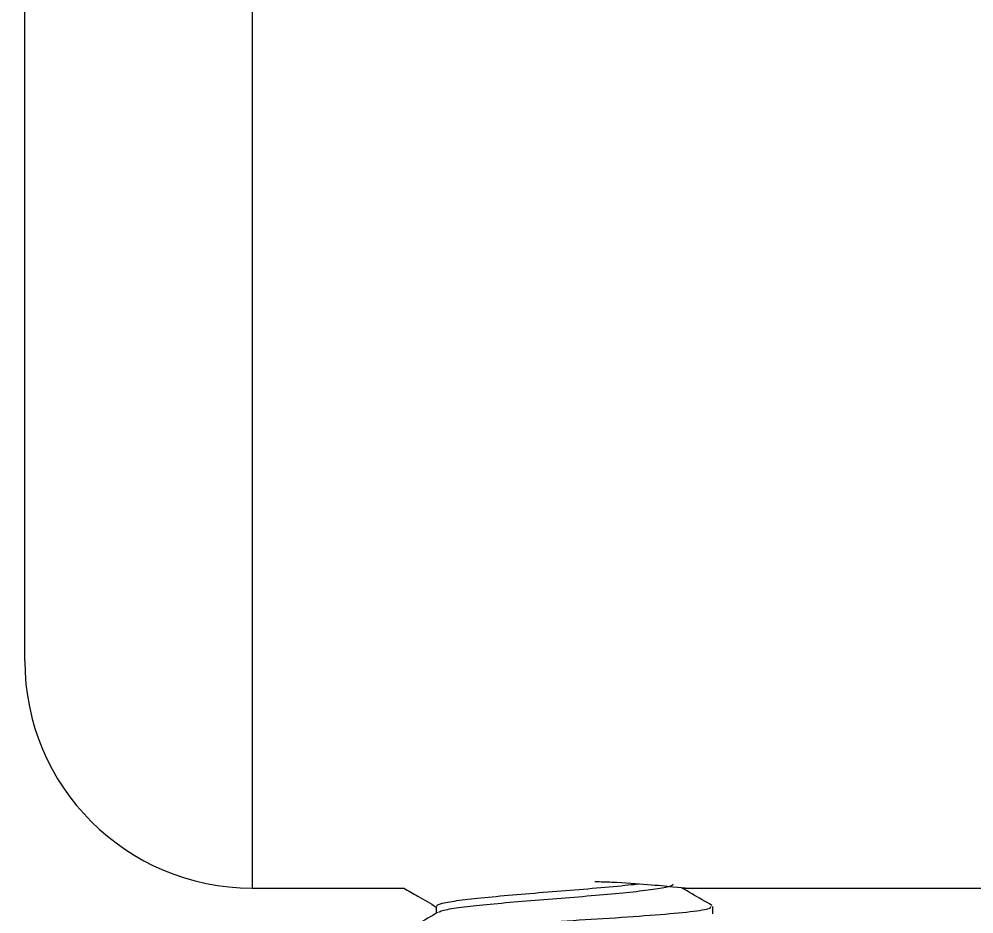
# Model space of a CAD drawing. Header units: millimetres. Extents: x 6 to 425, y 6 to 273.
# Drawn here: x 157.63 to 163.93, y 38.43 to 44.34 of the extents above; entities that cross this region are included whole.
import ezdxf

# ---------------------------------------------------------------- set-up
doc = ezdxf.new("R2010")
doc.units = ezdxf.units.MM
doc.layers.add('ITAR', color=7, linetype='Continuous')
doc.styles.add('SLDTEXTSTYLE0', font='TXT', dxfattribs={"width": 0.75})
doc.dimstyles.new('SLDDIMSTYLE0', dxfattribs={"dimtxt": 3.175, "dimasz": 3.302, "dimexe": 0, "dimexo": 0.0625, "dimgap": 0.79375, "dimtad": 0, "dimtih": 1, "dimtoh": 1, "dimlfac": 2, "dimrnd": 1e-09, "dimzin": 4, "dimdsep": 46, "dimtxsty": 'SLDTEXTSTYLE0', "dimsah": 1, "dimcen": 0.09, "dimadec": 0, "dimazin": 1, "dimtfac": 1, "dimtofl": 0, "dimtmove": 0, "dimatfit": 3, "dimfxl": 1, "dimfrac": 2, "dimtolj": 1, "dimtzin": 12, "dimarcsym": 0})

# ---------------------------------------------------------------- blocks, each defined once
blk = doc.blocks.new('_D_12')
at = {"layer": 'ITAR'}
for p, q in [((244.3698, 85.1475), (141.9194, 85.1475)), ((145.0944, 85.1475), (145.0944, 67.7603)), ((138.4696, 62.0266), (137.8247, 62.0266)), ((137.8247, 62.0266), (137.8247, 56.9863)), ((151.7192, 62.0266), (152.3641, 62.0266)), ((152.3641, 62.0266), (152.3641, 56.9863)), ((137.8247, 56.9863), (138.4696, 56.9863)), ((152.3641, 56.9863), (151.7192, 56.9863)), ((145.0944, 35.2954), (145.0944, 56.3413)), ((244.3698, 35.2954), (141.9194, 35.2954))]:
    blk.add_line(p, q, dxfattribs=at)
for points in [[(145.0944, 85.1475), (144.5864, 81.8455), (145.6024, 81.8455)], [(145.0944, 35.2954), (145.6024, 38.5974), (144.5864, 38.5974)]]:
    blk.add_solid(points, dxfattribs=at)
at = {"layer": 'ITAR', "char_height": 3.175, "attachment_point": 1, "style": 'SLDTEXTSTYLE0'}
for s, insert in [('99.70mm', (135.8472, 66.7643)), ('3.93in', (139.2758, 61.079))]:
    blk.add_mtext(s, dxfattribs=dict(at, insert=insert))

msp = doc.modelspace()

# ---------------------------------------------------------------- linework, layer by layer
at = {"color": 8, "linetype": 'Continuous', "lineweight": 15}
msp.add_line((159.1648, 53.8415), (159.1648, 38.6015), dxfattribs=at)
at = {"color": 7, "linetype": 'Continuous', "lineweight": 15}
for p, q in [((157.6648, 40.1015), (157.6648, 52.3415)), ((159.1648, 38.6015), (160.1722, 38.6015)), ((162.0176, 38.6015), (164.3424, 38.6015)), ((160.3812, 38.4811), (160.3812, 38.4353)), ((162.2062, 38.4313), (162.2062, 38.4807))]:
    msp.add_line(p, q, dxfattribs=at)
msp.add_arc((159.1648, 40.1015), 1.5, 180, 270, dxfattribs=at)
for points, knots in [([(160.3889, 38.4808), (160.3867, 38.4828), (160.3778, 38.491), (160.4361, 38.5064), (160.5598, 38.526), (160.7446, 38.5443), (160.9658, 38.5646), (161.2073, 38.5831), (161.4416, 38.6025), (161.6202, 38.6187), (161.6953, 38.6276), (161.7176, 38.6302)], [0, 0, 0, 0, 0.040907, 0.170623, 0.300111, 0.427698, 0.558069, 0.685868, 0.815084, 0.945002, 1, 1, 1, 1]), ([(161.4278, 38.6448), (161.4654, 38.6438), (161.597, 38.6402), (161.7865, 38.6255), (161.9536, 38.6101), (162.0326, 38.601), (162.0206, 38.6023), (162.0176, 38.6027)], [0, 0, 0, 0, 0.106977, 0.373973, 0.642478, 0.911034, 1, 1, 1, 1]), ([(160.1666, 38.6015), (160.1973, 38.5836), (160.2689, 38.5421), (160.3404, 38.5004), (160.3812, 38.4767)], [0, 0, 0, 0, 0.430007, 1, 1, 1, 1]), ([(161.9401, 38.6296), (161.9416, 38.6266), (161.946, 38.6174), (161.8794, 38.6011), (161.7505, 38.5824), (161.5674, 38.5645), (161.351, 38.5448), (161.1174, 38.527), (160.8883, 38.5081), (160.6828, 38.4888), (160.5212, 38.4712), (160.4189, 38.4539), (160.4022, 38.4435), (160.3955, 38.4395)], [0, 0, 0, 0, 0.0498235, 0.1489479, 0.2472513, 0.3446577, 0.4439967, 0.5412605, 0.6397368, 0.7387697, 0.8357203, 0.9348827, 1, 1, 1, 1]), ([(162.2004, 38.4872), (162.1569, 38.5125), (162.0909, 38.5508), (162.025, 38.5892), (162.0026, 38.6022)], [0, 0, 0, 0, 0.6599648, 1, 1, 1, 1]), ([(160.1349, 38.2823), (160.1314, 38.2841), (160.1151, 38.2929), (160.2045, 38.3095), (160.3976, 38.3308), (160.6864, 38.3516), (160.9579, 38.3695), (161.2261, 38.3851), (161.4957, 38.4014), (161.8043, 38.423), (162.0461, 38.4431), (162.1891, 38.4637), (162.193, 38.4757), (162.1947, 38.4807)], [0, 0, 0, 0, 0.028249, 0.135794, 0.243357, 0.350906, 0.45845, 0.499952, 0.598023, 0.705562, 0.813132, 0.920675, 1, 1, 1, 1]), ([(160.39, 38.4405), (160.3465, 38.4152), (160.2595, 38.3645), (160.1724, 38.3139), (160.1288, 38.2886)], [0, 0, 0, 0, 0.499638, 1, 1, 1, 1])]:
    msp.add_open_spline(points, degree=3, knots=knots, dxfattribs=at)

# ---------------------------------------------------------------- dimensions: what is measured, and where the dimension line sits
at = {"layer": 'ITAR'}
dim = msp.add_linear_dim(base=(145.0944, 35.2954), p1=(245.6398, 85.1475), p2=(245.6398, 35.2954), angle=90, dimstyle='SLDDIMSTYLE0', dxfattribs=at)
dim.commit()
dim.dimension.update_dxf_attribs({"geometry": '_D_12', "text_midpoint": (145.0944, 62.0508), "dimtype": 160})

doc.saveas('drawing.dxf')
